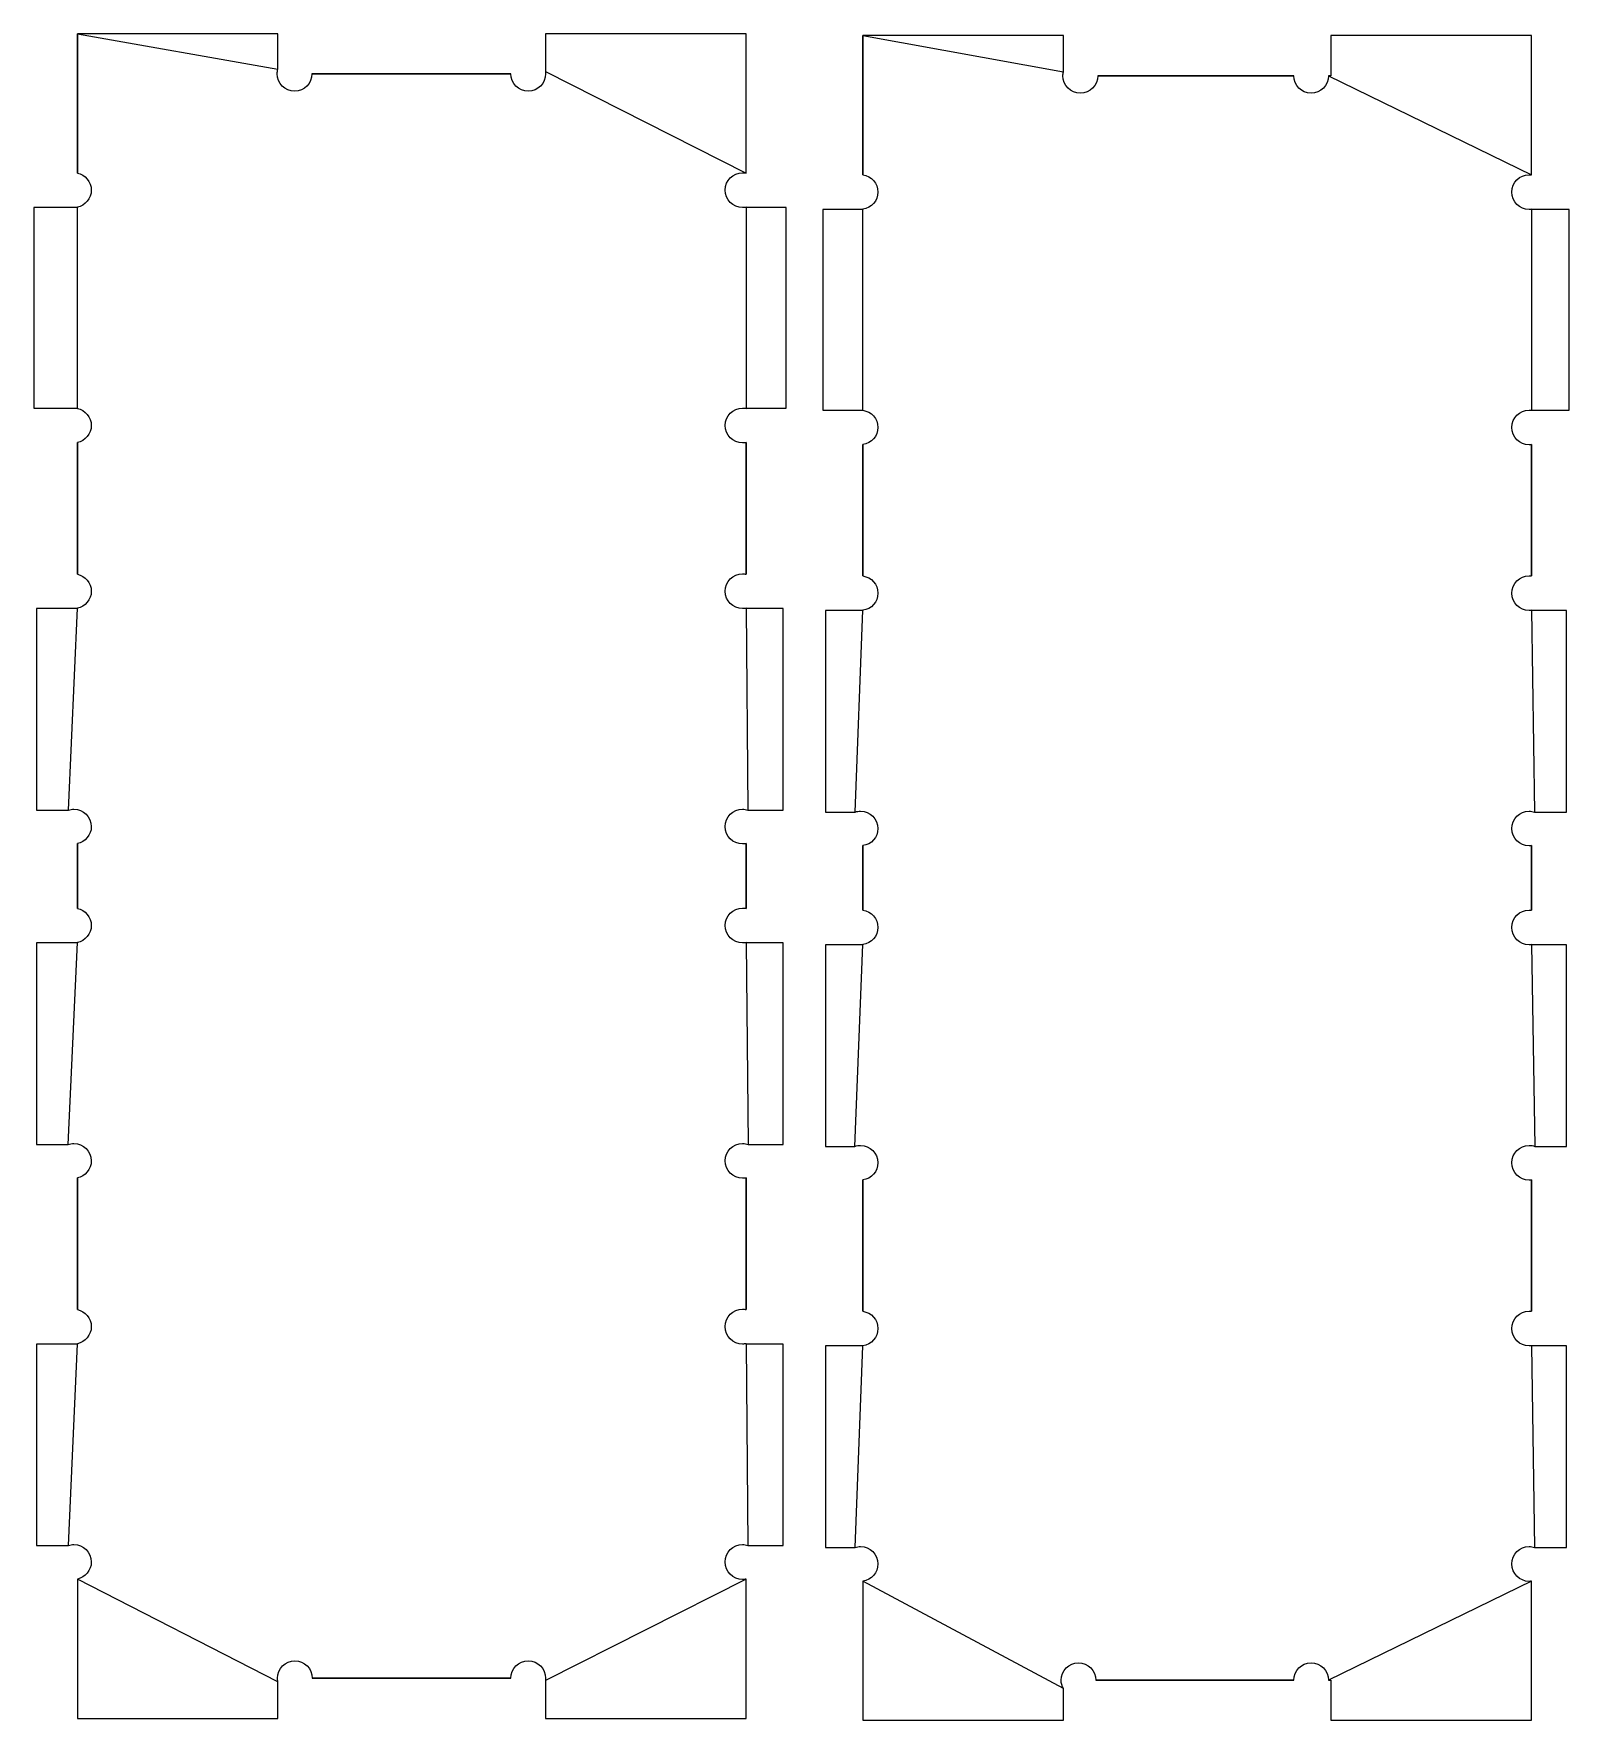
# Model space of a CAD drawing. Extents: x 0 to 322, y 339 to 600.
# Drawn here: x 206.7 to 321.6, y 464.4 to 590.6 of the extents above; entities that cross this region are included whole.
import ezdxf

# ---------------------------------------------------------------- set-up
doc = ezdxf.new("R2010")
doc.units = 0
doc.layers.add('Layer_1', color=7, linetype='CONTINUOUS')

msp = doc.modelspace()

# ---------------------------------------------------------------- linework, layer by layer
at = {"layer": 'Layer_1', "color": 7}
for points in [[(224.99307, 587.922426), (224.99307, 590.577065), (210.000015, 590.577065), (210.000001, 590.576952)], [(210.000001, 590.576952), (210.000001, 582.57773), (210.000001, 580.152397)], [(259.997434, 580.152482), (259.997434, 582.577843), (259.997434, 587.578454), (259.997434, 590.577065), (244.99557, 590.577065), (244.99557, 587.754843)], [(283.729994, 587.725351), (283.729994, 590.432906), (268.736945, 590.432906), (268.736945, 590.432765)], [(268.736945, 590.432765), (268.736945, 587.434154), (268.736945, 582.433543), (268.736945, 580.017015)], [(318.734384, 580.017156), (318.734384, 582.433684), (318.734384, 587.434295), (318.734384, 590.432906), (303.732494, 590.432906), (303.732494, 587.434295), (303.556106, 587.434295)], [(242.411473, 587.578454), (227.54189, 587.578454)], [(300.954384, 587.434295), (286.296467, 587.434295)], [(210.000001, 577.603575), (210.000001, 577.577131), (209.735417, 577.577131), (206.736806, 577.577131), (206.736806, 562.575256), (209.735417, 562.575256), (210.000001, 562.575256), (210.000001, 562.548811)], [(259.997434, 562.548967), (259.997434, 562.575411), (262.996045, 562.575411), (262.996045, 577.577286), (259.997434, 577.577286), (259.997434, 577.60373)], [(268.736945, 577.450545), (268.736945, 577.432907), (268.560556, 577.432907), (265.738333, 577.432907), (265.738333, 562.431032), (268.560556, 562.431032), (268.736945, 562.431032), (268.736945, 562.413393)], [(318.734384, 562.413393), (318.734384, 562.431032), (321.556606, 562.431032), (321.556606, 577.432907), (318.734384, 577.432907), (318.734384, 577.450545)], [(210.000001, 559.999992), (210.000001, 550.157492)], [(259.997434, 550.157619), (259.997434, 560.000119)], [(268.736945, 559.846934), (268.736945, 550.022073)], [(318.734384, 550.022073), (318.734384, 559.846934)], [(210.000001, 547.608673), (210.000001, 547.582228), (209.735417, 547.582228), (206.948473, 547.582228), (206.948473, 532.509798), (209.338542, 532.509798)], [(260.138545, 532.509897), (262.784378, 532.509897), (262.784378, 547.582327), (259.997434, 547.582327), (259.997434, 547.608771)], [(268.736945, 547.455615), (268.736945, 547.437976), (268.560556, 547.437976), (265.941195, 547.437976), (265.941195, 532.365545), (268.154889, 532.365545)], [(318.954884, 532.365545), (321.344939, 532.365545), (321.344939, 547.437976), (318.734384, 547.437976), (318.734384, 547.455615)], [(210.000001, 530.005076), (210.000001, 525.154381)], [(259.997434, 525.154466), (259.997434, 530.00516)], [(268.736945, 529.852004), (268.736945, 525.018948)], [(318.734384, 525.018948), (318.734384, 529.852004)], [(210.000001, 522.605562), (210.000001, 522.579117), (209.735417, 522.579117), (206.948473, 522.579117), (206.948473, 507.506687), (209.320903, 507.506687)], [(260.156184, 507.506743), (262.784378, 507.506743), (262.784378, 522.579174), (259.997434, 522.579174), (259.997434, 522.605618)], [(268.736945, 522.45249), (268.736945, 522.434851), (268.560556, 522.434851), (265.941195, 522.434851), (265.941195, 507.36242), (268.146056, 507.36242)], [(318.972494, 507.36242), (321.344939, 507.36242), (321.344939, 522.434851), (318.734384, 522.434851), (318.734384, 522.45249)], [(210.000001, 505.001965), (210.000001, 495.159465)], [(259.997434, 495.159507), (259.997434, 505.002007)], [(268.736945, 504.848879), (268.736945, 495.024018)], [(318.734384, 495.024018), (318.734384, 504.848879)], [(210.000001, 492.601826), (210.000001, 492.575382), (209.735417, 492.575382), (206.948473, 492.575382), (206.948473, 477.51177), (209.338542, 477.51177)], [(260.138545, 477.511785), (262.784378, 477.511785), (262.784378, 492.575396), (259.997434, 492.575396), (259.997434, 492.60184)], [(268.736945, 492.44874), (268.736945, 492.431101), (268.560556, 492.431101), (265.941195, 492.431101), (265.941195, 477.36749), (268.154889, 477.36749)], [(318.954884, 477.36749), (321.344939, 477.36749), (321.344939, 492.431101), (318.734384, 492.431101), (318.734384, 492.44874)], [(210.000001, 474.998229), (210.000001, 467.581076), (210.000001, 464.582465), (224.993056, 464.582465), (224.993056, 467.316493)], [(244.99557, 467.404687), (244.99557, 464.582465), (259.997434, 464.582465), (259.997434, 472.581701), (259.997434, 474.998229)], [(268.736945, 474.845129), (268.736945, 472.43742), (268.736945, 467.436795), (268.736945, 464.438184), (283.729994, 464.438184), (283.729994, 466.801795)], [(303.556106, 467.436795), (303.732494, 467.436795), (303.732494, 464.438184), (318.734384, 464.438184), (318.734384, 467.436795), (318.734384, 472.43742), (318.734384, 474.845129)], [(227.568348, 467.581076), (242.411473, 467.581076)], [(286.155356, 467.436795), (300.954384, 467.436795)]]:
    msp.add_lwpolyline(points, close=True, dxfattribs=at)
for points in [[(224.940154, 587.578454), (224.940154, 587.697298), (224.963239, 587.813037), (224.99307, 587.922426)], [(226.245431, 586.273176), (225.526614, 586.273176), (224.940154, 586.859634), (224.940154, 587.578454)], [(227.54189, 587.578454), (227.54189, 586.859634), (226.964248, 586.273176), (226.245431, 586.273176)], [(243.716751, 586.273176), (242.997934, 586.273176), (242.411473, 586.859634), (242.411473, 587.578454)], [(245.013209, 587.578454), (245.013209, 586.859634), (244.435568, 586.273176), (243.716751, 586.273176)], [(244.99557, 587.754843), (245.003416, 587.6971), (245.013209, 587.63837), (245.013209, 587.578454)], [(283.694717, 587.434295), (283.694717, 587.533806), (283.708828, 587.632217), (283.729994, 587.725351)], [(284.999994, 586.129017), (284.281654, 586.129017), (283.694773, 586.715475), (283.694717, 587.434295)], [(286.296467, 587.434295), (286.296467, 586.715475), (285.718927, 586.129017), (284.999994, 586.129017)], [(302.250828, 586.129017), (301.532516, 586.129017), (300.954384, 586.715475), (300.954384, 587.434295)], [(303.556106, 587.434295), (303.556106, 586.715475), (302.969761, 586.129017), (302.250828, 586.129017)], [(210.000001, 580.152397), (210.593088, 580.031042), (211.040695, 579.511358), (211.040695, 578.882394)], [(258.436406, 578.882564), (258.436406, 579.601386), (259.022864, 580.179011), (259.741684, 580.179011)], [(259.741684, 580.179011), (259.831544, 580.179011), (259.912711, 580.16998), (259.997434, 580.152482)], [(268.736945, 580.017015), (269.3698, 579.928256), (269.857028, 579.395054), (269.857028, 578.738184)], [(317.252717, 578.738184), (317.252717, 579.457002), (317.839175, 580.034654), (318.557995, 580.034654)], [(318.557995, 580.034654), (318.617882, 580.034654), (318.676641, 580.024776), (318.734384, 580.017156)], [(211.040695, 578.882394), (211.040695, 578.253428), (210.593088, 577.724939), (210.000001, 577.603575)], [(259.741684, 577.577286), (259.022864, 577.577286), (258.436406, 578.163746), (258.436406, 578.882564)], [(269.857028, 578.738184), (269.857028, 578.081312), (269.369461, 577.539293), (268.736945, 577.450545)], [(318.557995, 577.432907), (317.839175, 577.432907), (317.252717, 578.019367), (317.252717, 578.738184)], [(259.997434, 577.60373), (259.912711, 577.586402), (259.831544, 577.577286), (259.741684, 577.577286)], [(318.734384, 577.450545), (318.676641, 577.4427), (318.617882, 577.432907), (318.557995, 577.432907)], [(210.000001, 562.548811), (210.593088, 562.427447), (211.040695, 561.907777), (211.040695, 561.278811)], [(258.436406, 561.278953), (258.436406, 561.99777), (259.022864, 562.575411), (259.741684, 562.575411)], [(259.741684, 562.575411), (259.831544, 562.575411), (259.912711, 562.566295), (259.997434, 562.548967)], [(268.736945, 562.413393), (269.369771, 562.324645), (269.857028, 561.791445), (269.857028, 561.134573)], [(317.252717, 561.134573), (317.252717, 561.85339), (317.839175, 562.431032), (318.557995, 562.431032)], [(318.557995, 562.431032), (318.617882, 562.431032), (318.676641, 562.421238), (318.734384, 562.413393)], [(211.040695, 561.278811), (211.040695, 560.649845), (210.593088, 560.121356), (210.000001, 559.999992)], [(259.741684, 559.973675), (259.022864, 559.973675), (258.436406, 560.560135), (258.436406, 561.278953)], [(269.857028, 561.134573), (269.857028, 560.477701), (269.369461, 559.935682), (268.736945, 559.846934)], [(318.557995, 559.829295), (317.839175, 559.829295), (317.252717, 560.415756), (317.252717, 561.134573)], [(259.997434, 560.000119), (259.912711, 559.982791), (259.831544, 559.973675), (259.741684, 559.973675)], [(318.734384, 559.846934), (318.676641, 559.839089), (318.617882, 559.829295), (318.557995, 559.829295)], [(210.000001, 550.157492), (210.593088, 550.036128), (211.040695, 549.507639), (211.040695, 548.878673)], [(258.436406, 548.878785), (258.436406, 549.597603), (259.022864, 550.184063), (259.741684, 550.184063)], [(259.741684, 550.184063), (259.831544, 550.184063), (259.912711, 550.174947), (259.997434, 550.157619)], [(268.736945, 550.022073), (269.369743, 549.933326), (269.857028, 549.391307), (269.857028, 548.734434)], [(317.252717, 548.734434), (317.252717, 549.453252), (317.839175, 550.039712), (318.557995, 550.039712)], [(318.557995, 550.039712), (318.617882, 550.039712), (318.676641, 550.029919), (318.734384, 550.022073)], [(211.040695, 548.878673), (211.040695, 548.249706), (210.593088, 547.730037), (210.000001, 547.608673)], [(259.741684, 547.582327), (259.022864, 547.582327), (258.436406, 548.159968), (258.436406, 548.878785)], [(269.857028, 548.734434), (269.857028, 548.077562), (269.369461, 547.544363), (268.736945, 547.455615)], [(318.557995, 547.437976), (317.839175, 547.437976), (317.252717, 548.015617), (317.252717, 548.734434)], [(259.997434, 547.608771), (259.912711, 547.591443), (259.831544, 547.582327), (259.741684, 547.582327)], [(318.734384, 547.455615), (318.676641, 547.447769), (318.617882, 547.437976), (318.557995, 547.437976)], [(209.338542, 532.509798), (209.465748, 532.551304), (209.594354, 532.580353), (209.735417, 532.580353)], [(209.735417, 532.580353), (210.454234, 532.580353), (211.040695, 531.993893), (211.040695, 531.275076)], [(258.436406, 531.275174), (258.436406, 531.993991), (259.022864, 532.580452), (259.741684, 532.580452)], [(259.741684, 532.580452), (259.882739, 532.580452), (260.011347, 532.551403), (260.138545, 532.509897)], [(268.154889, 532.365545), (268.281748, 532.407052), (268.419501, 532.436101), (268.560556, 532.436101)], [(268.560556, 532.436101), (269.279714, 532.436101), (269.857028, 531.84964), (269.857028, 531.130823)], [(317.252717, 531.130823), (317.252717, 531.84964), (317.839175, 532.436101), (318.557995, 532.436101)], [(318.557995, 532.436101), (318.697751, 532.436101), (318.828589, 532.406327), (318.954884, 532.365545)], [(211.040695, 531.275076), (211.040695, 530.646109), (210.593088, 530.12644), (210.000001, 530.005076)], [(259.741684, 529.978716), (259.022864, 529.978716), (258.436406, 530.556357), (258.436406, 531.275174)], [(269.857028, 531.130823), (269.857028, 530.473951), (269.369461, 529.940751), (268.736945, 529.852004)], [(318.557995, 529.834365), (317.839175, 529.834365), (317.252717, 530.412006), (317.252717, 531.130823)], [(259.997434, 530.00516), (259.912711, 529.987832), (259.831544, 529.978716), (259.741684, 529.978716)], [(318.734384, 529.852004), (318.676641, 529.844158), (318.617882, 529.834365), (318.557995, 529.834365)], [(210.000001, 525.154381), (210.593088, 525.033017), (211.040695, 524.513347), (211.040695, 523.884381)], [(258.436406, 523.884452), (258.436406, 524.603269), (259.022864, 525.18091), (259.741684, 525.18091)], [(259.741684, 525.18091), (259.831544, 525.18091), (259.912711, 525.171794), (259.997434, 525.154466)], [(268.736945, 525.018948), (269.369687, 524.930201), (269.857028, 524.397001), (269.857028, 523.740129)], [(317.252717, 523.740129), (317.252717, 524.458946), (317.839175, 525.036587), (318.557995, 525.036587)], [(318.557995, 525.036587), (318.617882, 525.036587), (318.676641, 525.026794), (318.734384, 525.018948)], [(211.040695, 523.884381), (211.040695, 523.255415), (210.593088, 522.726926), (210.000001, 522.605562)], [(259.741684, 522.579174), (259.022864, 522.579174), (258.436406, 523.165634), (258.436406, 523.884452)], [(269.857028, 523.740129), (269.857028, 523.083257), (269.369461, 522.541238), (268.736945, 522.45249)], [(318.557995, 522.434851), (317.839175, 522.434851), (317.252717, 523.021312), (317.252717, 523.740129)], [(259.997434, 522.605618), (259.912711, 522.58829), (259.831544, 522.579174), (259.741684, 522.579174)], [(318.734384, 522.45249), (318.676641, 522.444644), (318.617882, 522.434851), (318.557995, 522.434851)], [(209.320903, 507.506687), (209.453079, 507.551896), (209.587925, 507.577242), (209.735417, 507.577242)], [(209.735417, 507.577242), (210.454234, 507.577242), (211.040695, 506.999601), (211.040695, 506.280784)], [(258.436406, 506.280841), (258.436406, 506.999658), (259.022864, 507.577299), (259.741684, 507.577299)], [(259.741684, 507.577299), (259.889173, 507.577299), (260.024019, 507.551955), (260.156184, 507.506743)], [(268.146056, 507.36242), (268.275935, 507.405902), (268.416058, 507.432976), (268.560556, 507.432976)], [(268.560556, 507.432976), (269.279658, 507.432976), (269.857028, 506.855335), (269.857028, 506.136518)], [(317.252717, 506.136518), (317.252717, 506.855335), (317.839175, 507.432976), (318.557995, 507.432976)], [(318.557995, 507.432976), (318.704383, 507.432976), (318.841176, 507.406983), (318.972494, 507.36242)], [(211.040695, 506.280784), (211.040695, 505.651818), (210.593088, 505.123329), (210.000001, 505.001965)], [(259.741684, 504.975563), (259.022864, 504.975563), (258.436406, 505.562023), (258.436406, 506.280841)], [(269.857028, 506.136518), (269.857028, 505.479645), (269.369461, 504.937626), (268.736945, 504.848879)], [(318.557995, 504.83124), (317.839175, 504.83124), (317.252717, 505.417701), (317.252717, 506.136518)], [(259.997434, 505.002007), (259.912711, 504.984679), (259.831544, 504.975563), (259.741684, 504.975563)], [(318.734384, 504.848879), (318.676641, 504.841033), (318.617882, 504.83124), (318.557995, 504.83124)], [(210.000001, 495.159465), (210.593088, 495.038101), (211.040695, 494.509611), (211.040695, 493.880645)], [(258.436406, 493.880673), (258.436406, 494.599491), (259.022864, 495.185951), (259.741684, 495.185951)], [(259.741684, 495.185951), (259.831544, 495.185951), (259.912711, 495.176835), (259.997434, 495.159507)], [(268.736945, 495.024018), (269.369546, 494.93527), (269.857028, 494.393251), (269.857028, 493.736379)], [(317.252717, 493.736379), (317.252717, 494.455196), (317.839175, 495.041657), (318.557995, 495.041657)], [(318.557995, 495.041657), (318.617882, 495.041657), (318.676641, 495.031863), (318.734384, 495.024018)], [(211.040695, 493.880645), (211.040695, 493.251679), (210.593088, 492.72319), (210.000001, 492.601826)], [(259.741684, 492.575396), (259.022864, 492.575396), (258.436406, 493.161856), (258.436406, 493.880673)], [(269.857028, 493.736379), (269.857028, 493.079507), (269.369461, 492.537488), (268.736945, 492.44874)], [(318.557995, 492.431101), (317.839175, 492.431101), (317.252717, 493.017562), (317.252717, 493.736379)], [(259.997434, 492.60184), (259.912711, 492.584511), (259.831544, 492.575396), (259.741684, 492.575396)], [(318.734384, 492.44874), (318.676641, 492.440894), (318.617882, 492.431101), (318.557995, 492.431101)], [(209.338542, 477.51177), (209.465748, 477.553277), (209.594354, 477.582326), (209.735417, 477.582326)], [(209.735417, 477.582326), (210.454234, 477.582326), (211.040695, 476.995865), (211.040695, 476.277048)], [(258.436406, 476.277062), (258.436406, 476.995879), (259.022864, 477.58234), (259.741684, 477.58234)], [(259.741684, 477.58234), (259.882739, 477.58234), (260.011347, 477.553291), (260.138545, 477.511785)], [(268.154889, 477.36749), (268.281946, 477.408996), (268.419501, 477.438045), (268.560556, 477.438045)], [(268.560556, 477.438045), (269.279517, 477.438045), (269.857028, 476.851585), (269.857028, 476.132768)], [(317.252717, 476.132768), (317.252717, 476.851585), (317.839175, 477.438045), (318.557995, 477.438045)], [(318.557995, 477.438045), (318.697751, 477.438045), (318.828618, 477.408271), (318.954884, 477.36749)], [(211.040695, 476.277048), (211.040695, 475.648082), (210.593088, 475.119593), (210.000001, 474.998229)], [(259.741684, 474.971785), (259.022864, 474.971785), (258.436406, 475.558245), (258.436406, 476.277062)], [(269.857028, 476.132768), (269.857028, 475.475895), (269.369461, 474.933876), (268.736945, 474.845129)], [(318.557995, 474.82749), (317.839175, 474.82749), (317.252717, 475.413951), (317.252717, 476.132768)], [(259.997434, 474.998229), (259.912711, 474.9809), (259.831544, 474.971785), (259.741684, 474.971785)], [(318.734384, 474.845129), (318.676641, 474.837283), (318.617882, 474.82749), (318.557995, 474.82749)], [(224.966612, 467.581076), (224.966612, 468.299893), (225.544253, 468.877534), (226.26307, 468.877534)], [(226.26307, 468.877534), (226.981887, 468.877534), (227.568348, 468.299893), (227.568348, 467.581076)], [(242.411473, 467.581076), (242.411473, 468.299893), (242.997934, 468.877534), (243.716751, 468.877534)], [(243.716751, 468.877534), (244.435568, 468.877534), (245.013209, 468.299893), (245.013209, 467.581076)], [(283.553606, 467.436795), (283.553606, 468.155613), (284.140176, 468.733254), (284.858883, 468.733254)], [(284.858883, 468.733254), (285.577816, 468.733254), (286.155356, 468.155613), (286.155356, 467.436795)], [(300.954384, 467.436795), (300.954384, 468.155613), (301.532121, 468.733254), (302.250828, 468.733254)], [(302.250828, 468.733254), (302.969732, 468.733254), (303.556106, 468.155613), (303.556106, 467.436795)], [(224.993056, 467.316493), (224.975728, 467.401219), (224.966612, 467.491225), (224.966612, 467.581076)], [(245.013209, 467.581076), (245.013209, 467.521174), (245.003416, 467.462441), (244.99557, 467.404687)], [(283.729994, 466.801795), (283.625205, 466.989448), (283.553606, 467.206528), (283.553606, 467.436795)]]:
    msp.add_open_spline(points, degree=3, dxfattribs=at)

doc.saveas('drawing.dxf')
